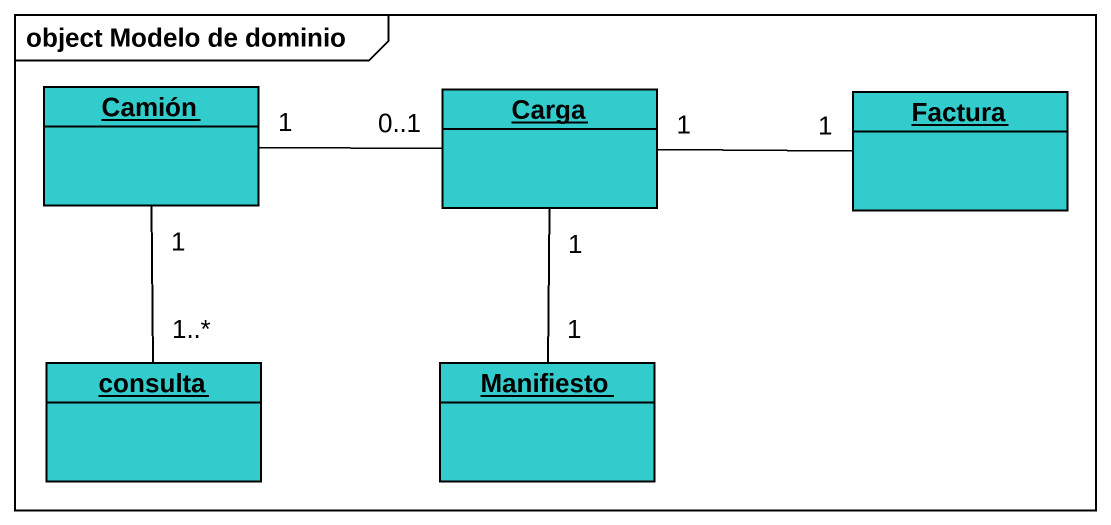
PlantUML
@startuml
mainframe object Modelo de dominio
hide circle
hide empty members
object Camión #33CCCC
object Carga #33CCCC
object Factura #33CCCC
object consulta #33CCCC
object Manifiesto #33CCCC
Camión "1" -right- "0..1" Carga
Carga "1" -right- "1" Factura
Carga "1" -- "1" Manifiesto
consulta "1..*" -up- "1" Camión
@enduml
